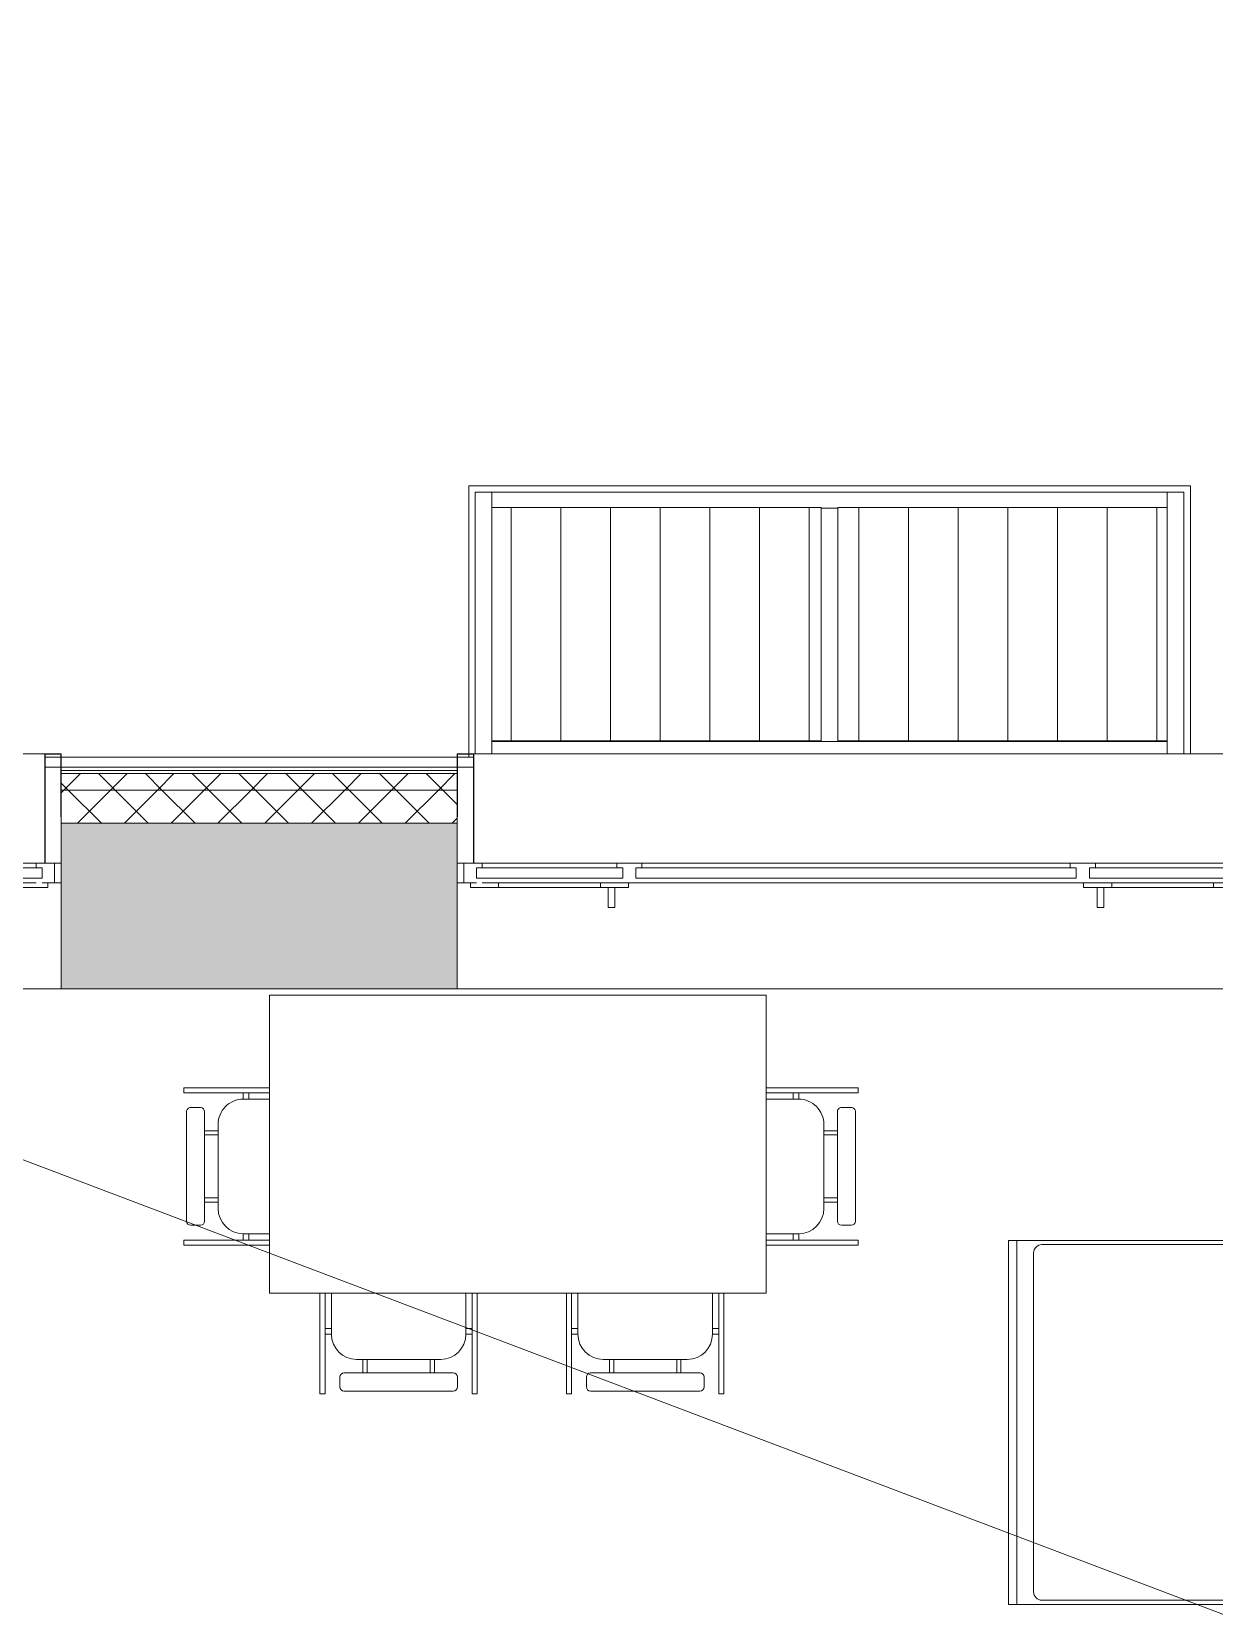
# Model space of a CAD drawing. Header units: millimetres. Extents: x -515342 to 330399, y -224905 to 507333.
# Drawn here: x -317949 to -314376, y -22069 to -17302 of the extents above; entities that cross this region are included whole.
import ezdxf

# ---------------------------------------------------------------- set-up
doc = ezdxf.new("R2010")
doc.units = ezdxf.units.MM
doc.layers.get('0').update_dxf_attribs({"lineweight": 0})
for name, color, linetype, lineweight in [('_ Окна', 7, 'Continuous', 0), ('Витраж', 7, 'Continuous', 0), ('Мебель', 7, 'Continuous', 0), ('Окна', 7, 'Continuous', 0), ('Панели витража', 7, 'Continuous', 0), ('Стены внутренние', 7, 'Continuous', 0), ('Стены наружные', 7, 'Continuous', 0), ('Стены несущие', 7, 'Continuous', 0), ('Стены отделка', 7, 'Continuous', 0), ('Стены штриховка', 7, 'Continuous', 0), ('экспертиза ДУ', 1, 'Continuous', 0)]:
    doc.layers.add(name, color=color, linetype=linetype, lineweight=lineweight)
pattern_1 = [(45, (0, 0), (-70.71068, 70.71068), []), (135, (0, 0), (-70.71068, -70.71068), [])]
pattern_2 = [(90, (0, 1380.71), (-150, 9e-15), [])]
pattern_3 = [(90, (0, 14773.38), (-150, 9e-15), [])]

# ---------------------------------------------------------------- blocks, each defined once
blk = doc.blocks.new('Окно_ПВХ_3Створки_1Фрамуга-верх - АР_Окно_ОП_1820_h_х2370_3ст2фр-в-9695517-О_АР_П_1_0_000_План 1 этажа')
at = {"layer": '_ Окна'}
for p, q in [((-1129, 130), (-1205, 130)), ((-1205, 130), (-1205, 70)), ((-1185, 70), (-1185, 130)), ((-1147, 84), (-1147, 116)), ((-1147, 116), (-1129, 116)), ((-1129, 116), (-1129, 130)), ((-723, 116), (-1129, 116)), ((-647, 130), (-723, 130)), ((-723, 130), (-723, 116)), ((-723, 116), (-705, 116)), ((-705, 116), (-705, 84)), ((-665, 84), (-665, 116)), ((-665, 116), (-647, 116)), ((-647, 116), (-647, 130)), ((647, 116), (-647, 116)), ((723, 130), (647, 130)), ((647, 130), (647, 116)), ((647, 116), (665, 116)), ((665, 116), (665, 84)), ((705, 84), (705, 116)), ((705, 116), (723, 116)), ((723, 116), (723, 130)), ((1129, 116), (723, 116)), ((1129, 130), (1129, 116)), ((1205, 130), (1129, 130)), ((1129, 116), (1147, 116)), ((1147, 116), (1147, 84)), ((1185, 70), (1185, 130)), ((1205, 70), (1205, 130)), ((-1205, 70), (-1147, 70)), ((-1165, 56), (-1165, 70)), ((-1080, 56), (-1165, 56)), ((-705, 84), (-1147, 84)), ((-1080, 70), (-1080, 56)), ((-772, 70), (-772, 56)), ((-687, 56), (-772, 56)), ((-705, 70), (-665, 70)), ((-687, 70), (-687, 56)), ((665, 84), (-665, 84)), ((665, 70), (705, 70)), ((687, 56), (687, 70)), ((772, 56), (687, 56)), ((1147, 84), (705, 84)), ((772, 70), (772, 56)), ((1080, 70), (1080, 56)), ((1165, 56), (1080, 56)), ((1147, 70), (1205, 70)), ((1165, 70), (1165, 56))]:
    blk.add_line(p, q, dxfattribs=at)
at = {"layer": 'Окна'}
for p, q in [((-1129, 130), (-723, 130)), ((-647, 130), (647, 130)), ((723, 130), (1129, 130)), ((-705, 70), (-1129, 70)), ((-772, 56), (-1080, 56)), ((-748.5, -4), (-748.5, 56)), ((-728.5, 56), (-728.5, -4)), ((665, 70), (-665, 70)), ((1129, 70), (705, 70)), ((728.5, -4), (728.5, 56)), ((748.5, 56), (748.5, -4)), ((1080, 56), (772, 56)), ((-728.5, -4), (-748.5, -4)), ((748.5, -4), (728.5, -4))]:
    blk.add_line(p, q, dxfattribs=at)
blk = doc.blocks.new('Прямоугольный импост - АР_Откос_Металлический_50х330 Белый Левый-9898762-О_АР_П_1_0_000_План 1 этажа')
at = {"layer": 'Витраж'}
blk.add_line((44883.8, 16115), (47193.8, 16115), dxfattribs=at)
blk = doc.blocks.new('Прямоугольный импост - АР_Откос_Металлический_50х330 Белый Левый-9898760-О_АР_П_1_0_000_План 1 этажа')
at = {"layer": 'Витраж', "lineweight": 18}
for p, q in [((0, 40), (-50, 40)), ((-50, 40), (-50, -290)), ((-49, -290), (-49, 39)), ((-49, 39), (-1, 39)), ((-1, 39), (-1, -150)), ((0, -150), (0, 40)), ((-1, -150), (0, -150))]:
    blk.add_line(p, q, dxfattribs=at)
blk = doc.blocks.new('Прямоугольный импост - АР_Откос_Металлический_50х330 Белый Правый-9899492-О_АР_П_1_0_000_План 1 этажа')
at = {"layer": 'Витраж', "lineweight": 18}
for p, q in [((-50, -290), (-50, 40)), ((-50, 40), (0, 40)), ((-1, 39), (-49, 39)), ((-49, 39), (-49, -290)), ((-1, -150), (-1, 39)), ((0, 40), (0, -150)), ((0, -150), (-1, -150))]:
    blk.add_line(p, q, dxfattribs=at)
blk = doc.blocks.new('Системная панель - АР_ПанельВитража_Монолитный поликарбонат 6мм-V162-О_АР_П_1_0_000_План 1 этажа')
at = {"layer": 'Панели витража'}
h = blk.add_hatch(dxfattribs=at)
h.set_pattern_fill('FP_67', color=256, style=0, pattern_type=2)
h.set_pattern_definition(pattern_2)
h.paths.add_polyline_path([(59239.9, 16154.1), (60234.9, 16154.1), (60234.9, 16859), (59239.9, 16859)])
h = blk.add_hatch(dxfattribs=at)
h.set_pattern_fill('FP_68', color=256, style=0, pattern_type=2)
h.set_pattern_definition(pattern_3)
h.paths.add_polyline_path([(59474.9, 16152.6), (60234.9, 16152.6), (60234.9, 16154.1), (59239.9, 16154.1), (59239.9, 16152.6)])
for p, q in [((60234.9, 16859), (59239.9, 16859)), ((59239.9, 16859), (59239.9, 16154.1)), ((60234.9, 16154.1), (60234.9, 16859)), ((59239.9, 16154.1), (60234.9, 16154.1)), ((59239.9, 16152.2), (59239.9, 16154.1)), ((60234.9, 16152.2), (60234.9, 16154.1))]:
    blk.add_line(p, q, dxfattribs=at)
blk = doc.blocks.new('Прямоугольный импост - АР_Импост_50х50 _труба_-10238076-О_АР_П_1_0_000_План 1 этажа')
at = {"layer": 'Витраж'}
for p, q in [((18736.4, 16859), (18736.4, 16905)), ((19756.4, 16905), (18736.4, 16905)), ((19756.4, 16857.4), (19731.4, 16857.4))]:
    blk.add_line(p, q, dxfattribs=at)
blk = doc.blocks.new('Прямоугольный импост - АР_Импост_50х50 _труба_-10238077-О_АР_П_1_0_000_План 1 этажа')
at = {"layer": 'Витраж'}
for p, q in [((55674.9, 16152.6), (56694.9, 16152.6)), ((56694.9, 16152.6), (56694.9, 16115))]:
    blk.add_line(p, q, dxfattribs=at)
blk = doc.blocks.new('Прямоугольный импост - АР_Импост_50х50 _труба_-V158-О_АР_П_1_0_000_План 1 этажа')
at = {"layer": 'Витраж'}
for p, q in [((56694.9, 16905), (56744.9, 16905)), ((56694.9, 16859), (56694.9, 16905)), ((56744.9, 16115), (56744.9, 16905)), ((56694.9, 16115), (56694.9, 16152.6))]:
    blk.add_line(p, q, dxfattribs=at)
blk = doc.blocks.new('Прямоугольный импост - АР_Импост_50х50 _труба_-V159-О_АР_П_1_0_000_План 1 этажа')
at = {"layer": 'Витраж'}
for p, q in [((54604.9, 16905), (54654.9, 16905)), ((54604.9, 16905), (54604.9, 16115)), ((54654.9, 16905), (54654.9, 16859)), ((54654.9, 16152.6), (54654.9, 16115))]:
    blk.add_line(p, q, dxfattribs=at)
blk = doc.blocks.new('Системная панель - АР_ПанельВитража_Монолитный поликарбонат 6мм-V163-О_АР_П_1_0_000_План 1 этажа')
at = {"layer": 'Панели витража'}
h = blk.add_hatch(dxfattribs=at)
h.set_pattern_fill('FP_67', color=256, style=0, pattern_type=2)
h.set_pattern_definition(pattern_2)
h.paths.add_polyline_path([(59189.9, 16154.1), (59189.9, 16859), (58194.9, 16859), (58194.9, 16154.1)])
h = blk.add_hatch(dxfattribs=at)
h.set_pattern_fill('FP_68', color=256, style=0, pattern_type=2)
h.set_pattern_definition(pattern_3)
h.paths.add_polyline_path([(58194.9, 16152.6), (59189.9, 16152.6), (59189.9, 16154.1), (58194.9, 16154.1)])
for p, q in [((59189.9, 16859), (58194.9, 16859)), ((58194.9, 16859), (58194.9, 16154.1)), ((59189.9, 16154.1), (59189.9, 16859)), ((58194.9, 16154.1), (59189.9, 16154.1)), ((58194.9, 16152.2), (58194.9, 16154.1)), ((59189.9, 16152.2), (59189.9, 16154.1))]:
    blk.add_line(p, q, dxfattribs=at)
blk = doc.blocks.new('Прямоугольный импост - АР_Импост_50х50 _труба_-10238080-О_АР_П_1_0_000_План 1 этажа')
at = {"layer": 'Витраж'}
for p, q in [((20776.4, 16905), (19756.4, 16905)), ((20776.4, 16905), (20776.4, 16859)), ((19781.4, 16857.4), (19756.4, 16857.4))]:
    blk.add_line(p, q, dxfattribs=at)
blk = doc.blocks.new('Прямоугольный импост - АР_Импост_50х50 _труба_-10238081-О_АР_П_1_0_000_План 1 этажа')
at = {"layer": 'Витраж'}
for p, q in [((54654.9, 16115), (54654.9, 16152.6)), ((54654.9, 16152.6), (55674.9, 16152.6))]:
    blk.add_line(p, q, dxfattribs=at)
blk = doc.blocks.new('Прямоугольный импост - АР_Импост_50х50 _труба_-V161-О_АР_П_1_0_000_План 1 этажа')
at = {"layer": 'Витраж'}
for p, q in [((55649.9, 16857.4), (55699.9, 16857.4)), ((55699.9, 16152.6), (55649.9, 16152.6))]:
    blk.add_line(p, q, dxfattribs=at)
blk = doc.blocks.new('СД_Люблино_Фасады_rvt-1-О_АР_П_1_0_000_План 1 этажа')
at = {"layer": 'Стены внутренние'}
h = blk.add_hatch(dxfattribs=at)
h.set_pattern_fill('FP_1', color=256, style=0, pattern_type=2)
h.set_pattern_definition([(45, (0, 0), (-224.5064, 224.5064), []), (45, (224.5, 0), (-224.5064, 224.5064), [396.875, -79.375, 3.353, -76.022])])
h.paths.add_polyline_path([(95008.7, 15405), (95268.9, 15405), (95268.9, 15905), (93672.7, 15905), (93672.7, 15405), (94120.4, 15405)])
h.paths.add_polyline_path([(101935, 15405), (101935, 15905), (97278.9, 15905), (97278.9, 15405), (101435, 15405)])
h.paths.add_polyline_path([(91662.7, 15405), (91662.7, 15905), (90062.5, 15905), (90062.5, 15405), (91455.3, 15405)])
h.paths.add_polyline_path([(88052.5, 15405), (88052.5, 15905), (86472.6, 15905), (86472.6, 15405), (87902, 15405)])
h.paths.add_polyline_path([(83460.2, 15405), (84462.6, 15405), (84462.6, 15905), (82935.3, 15905), (82935.3, 15405)])
h.paths.add_polyline_path([(80925.3, 15405), (80925.3, 15905), (79340.3, 15905), (79340.3, 15405), (80795.2, 15405)])
h.paths.add_polyline_path([(72144.8, 15405), (73729.7, 15405), (73729.7, 15905), (72144.8, 15905), (72144.8, 15520.8)])
h.paths.add_polyline_path([(70134.8, 15405), (70134.8, 15905), (68493.6, 15905), (68493.6, 15405), (69731.3, 15405)])
h.paths.add_polyline_path([(76353.4, 15405), (77330.3, 15405), (77330.3, 15905), (75739.7, 15905), (75739.7, 15405)])
h.paths.add_polyline_path([(60500.1, 15405), (62868.6, 15405), (62868.6, 15905), (60500.1, 15905), (60500.1, 15725)])
h.paths.add_polyline_path([(64878.6, 15405), (66483.6, 15405), (66483.6, 15905), (64878.6, 15905), (64878.6, 15520.8)])
h.paths.add_polyline_path([(58090.1, 15405), (58090.1, 15905), (56894.2, 15905), (56894.2, 15405), (57698.2, 15405)])
h.paths.add_polyline_path([(51650.9, 15405), (54484.2, 15405), (54484.2, 15905), (51650.9, 15905)])
h.paths.add_polyline_path([(49990.9, 15405), (49990.9, 15905), (47243.8, 15905), (47243.8, 15405), (49703, 15405)])
h.paths.add_polyline_path([(40819.6, 15405), (41213.8, 15405), (41213.8, 15905), (38819.5, 15905), (38819.5, 15405), (39931.2, 15405)])
h.paths.add_polyline_path([(44833.8, 15405), (44833.8, 15905), (43623.8, 15905), (43623.8, 15405), (44430.3, 15405)])
h.paths.add_polyline_path([(36809.5, 15405), (36809.5, 15905), (35219.5, 15905), (35219.5, 15405), (36406, 15405)])
h.paths.add_polyline_path([(29609.5, 15405), (29609.5, 15905), (28023.1, 15905), (28023.1, 15405), (29271.1, 15405)])
h.paths.add_polyline_path([(31619.5, 15405), (33209.5, 15405), (33209.5, 15905), (31619.5, 15905), (31619.5, 15520.8)])
h.paths.add_polyline_path([(17210.3, 15405), (18800.9, 15405), (18800.9, 15905), (17210.3, 15905), (17210.3, 15725)])
h.paths.add_polyline_path([(20810.9, 15405), (22415.8, 15405), (22415.8, 15905), (20810.9, 15905), (20810.9, 15725)])
h.paths.add_polyline_path([(15200.3, 15405), (15200.3, 15905), (13615.3, 15905), (13615.3, 15405), (15057.5, 15405)])
h.paths.add_polyline_path([(24425.8, 15405), (26013.1, 15405), (26013.1, 15905), (24425.8, 15905), (24425.8, 15520.8)])
h.paths.add_polyline_path([(10024.1, 15405), (11605.3, 15405), (11605.3, 15905), (10024.1, 15905), (10024.1, 15725)])
h.paths.add_polyline_path([(6409.2, 15405), (8014.1, 15405), (8014.1, 15905), (6409.2, 15905), (6409.2, 15725)])
h.paths.add_polyline_path([(4399.2, 15405), (4399.2, 15905), (2875, 15905), (2875, 15405), (4397.3, 15405)])
h.paths.add_polyline_path([(1325, 15405), (1325, 15905), (-305, 15905), (-305, 15405), (843.9, 15405)])
at = {"layer": 'Стены наружные'}
h = blk.add_hatch(dxfattribs=at)
h.set_pattern_fill('FP_10', color=256, style=0, pattern_type=2)
h.set_pattern_definition(pattern_1)
h.paths.add_polyline_path([(102085, 16005), (102085, 16055), (97278.9, 16055), (97278.9, 16005), (102035, 16005)])
h.paths.add_polyline_path([(95268.9, 16005), (95268.9, 16055), (93672.7, 16055), (93672.7, 16005), (95008.7, 16005)])
h.paths.add_polyline_path([(83460.2, 16005), (84462.6, 16005), (84462.6, 16055), (82935.3, 16055), (82935.3, 16005)])
h.paths.add_polyline_path([(86472.6, 16005), (88052.5, 16005), (88052.5, 16055), (86472.6, 16055)])
h.paths.add_polyline_path([(80925.3, 16005), (80925.3, 16055), (79340.3, 16055), (79340.3, 16005), (80795.2, 16005)])
h.paths.add_polyline_path([(90062.5, 16005), (91662.7, 16005), (91662.7, 16055), (90062.5, 16055)])
h.paths.add_polyline_path([(77330.3, 16005), (77330.3, 16055), (75739.7, 16055), (75739.7, 16005), (77241.8, 16005)])
h.paths.add_polyline_path([(51650.9, 16005), (54484.2, 16005), (54484.2, 16055), (51650.9, 16055)])
h.paths.add_polyline_path([(70134.8, 16005), (70134.8, 16055), (68493.6, 16055), (68493.6, 16005), (69246.7, 16005)])
h.paths.add_polyline_path([(61251.5, 16005), (62868.6, 16005), (62868.6, 16055), (60500.1, 16055), (60500.1, 16005)])
h.paths.add_polyline_path([(72144.8, 16005), (73729.7, 16005), (73729.7, 16055), (72144.8, 16055)])
h.paths.add_polyline_path([(57698.2, 16005), (58090.1, 16005), (58090.1, 16055), (56894.2, 16055), (56894.2, 16005)])
h.paths.add_polyline_path([(66483.6, 16005), (66483.6, 16055), (64878.6, 16055), (64878.6, 16005), (65693.3, 16005)])
h.paths.add_polyline_path([(49990.9, 16005), (49990.9, 16055), (47243.8, 16055), (47243.8, 16005), (49703, 16005)])
h.paths.add_polyline_path([(36377.8, 16005), (36809.5, 16005), (36809.5, 16055), (35219.5, 16055), (35219.5, 16005), (35489.5, 16005)])
h.paths.add_polyline_path([(39042.9, 16005), (41213.8, 16005), (41213.8, 16055), (38819.5, 16055), (38819.5, 16005)])
h.paths.add_polyline_path([(44373, 16005), (44833.8, 16005), (44833.8, 16055), (43623.8, 16055), (43623.8, 16005)])
h.paths.add_polyline_path([(29271.1, 16005), (29609.5, 16005), (29609.5, 16055), (28023.1, 16055), (28023.1, 16005), (28382.7, 16005)])
h.paths.add_polyline_path([(24425.8, 16005), (26013.1, 16005), (26013.1, 16055), (24425.8, 16055)])
h.paths.add_polyline_path([(33209.5, 16005), (33209.5, 16055), (31619.5, 16055), (31619.5, 16005), (32824.4, 16005)])
h.paths.add_polyline_path([(11605.3, 16005), (11605.3, 16055), (10024.1, 16055), (10024.1, 16005), (11504.1, 16005)])
h.paths.add_polyline_path([(20810.9, 16005), (22415.8, 16005), (22415.8, 16055), (20810.9, 16055)])
h.paths.add_polyline_path([(18610.9, 16005), (18800.9, 16005), (18800.9, 16055), (17210.3, 16055), (17210.3, 16005), (17722.5, 16005)])
h.paths.add_polyline_path([(15200.3, 16005), (15200.3, 16055), (13615.3, 16055), (13615.3, 16005), (15057.5, 16005)])
h.paths.add_polyline_path([(8014.1, 16005), (8014.1, 16055), (6409.2, 16055), (6409.2, 16005), (7950.7, 16005)])
h.paths.add_polyline_path([(397.7, 16005), (397.7, 16055), (-405, 16055), (-405, 16005), (-44.4, 16005)])
h.paths.add_polyline_path([(4399.2, 16005), (4399.2, 16055), (3897.7, 16055), (3897.7, 16005), (4397.3, 16005)])
h = blk.add_hatch(dxfattribs=at)
h.set_pattern_fill('FP_10', color=256, style=0, pattern_type=2)
h.set_pattern_definition(pattern_1)
h.paths.add_polyline_path([(93672.7, 15905), (95268.9, 15905), (95268.9, 16005), (93672.7, 16005)])
h.paths.add_polyline_path([(102035, 15905), (102035, 16005), (97278.9, 16005), (97278.9, 15905), (101935, 15905)])
h.paths.add_polyline_path([(84348.6, 15905), (84462.6, 15905), (84462.6, 16005), (82935.3, 16005), (82935.3, 15905), (83460.2, 15905)])
h.paths.add_polyline_path([(87013.6, 15905), (88052.5, 15905), (88052.5, 16005), (86472.6, 16005), (86472.6, 15905)])
h.paths.add_polyline_path([(90062.5, 15905), (91662.7, 15905), (91662.7, 16005), (90062.5, 16005)])
h.paths.add_polyline_path([(73688.4, 15905), (73729.7, 15905), (73729.7, 16005), (72144.8, 16005), (72144.8, 15905), (72800.1, 15905)])
h.paths.add_polyline_path([(75739.7, 15905), (77330.3, 15905), (77330.3, 16005), (75739.7, 16005)])
h.paths.add_polyline_path([(79340.3, 15905), (80925.3, 15905), (80925.3, 16005), (79340.3, 16005)])
h.paths.add_polyline_path([(69246.7, 15905), (70134.8, 15905), (70134.8, 16005), (68493.6, 16005), (68493.6, 15905)])
h.paths.add_polyline_path([(62868.6, 15905), (62868.6, 16005), (60500.1, 16005), (60500.1, 15905), (62139.9, 15905)])
h.paths.add_polyline_path([(65693.3, 15905), (66483.6, 15905), (66483.6, 16005), (64878.6, 16005), (64878.6, 15905)])
h.paths.add_polyline_path([(52368.1, 15905), (54484.2, 15905), (54484.2, 16005), (51650.9, 16005), (51650.9, 15905)])
h.paths.add_polyline_path([(58090.1, 15905), (58090.1, 16005), (56894.2, 16005), (56894.2, 15905), (57698.2, 15905)])
h.paths.add_polyline_path([(47926.3, 15905), (49990.9, 15905), (49990.9, 16005), (47243.8, 16005), (47243.8, 15905)])
h.paths.add_polyline_path([(43623.8, 15905), (44833.8, 15905), (44833.8, 16005), (43623.8, 16005)])
h.paths.add_polyline_path([(41213.8, 15905), (41213.8, 16005), (38819.5, 16005), (38819.5, 15905), (40819.6, 15905)])
h.paths.add_polyline_path([(31936.1, 15905), (33209.5, 15905), (33209.5, 16005), (31619.5, 16005), (31619.5, 15905)])
h.paths.add_polyline_path([(36809.5, 15905), (36809.5, 16005), (35219.5, 16005), (35219.5, 15905), (36377.8, 15905)])
h.paths.add_polyline_path([(29609.5, 15905), (29609.5, 16005), (28023.1, 16005), (28023.1, 15905), (29271.1, 15905)])
h.paths.add_polyline_path([(26013.1, 15905), (26013.1, 16005), (24425.8, 16005), (24425.8, 15905), (25717.7, 15905)])
h.paths.add_polyline_path([(20810.9, 15905), (22415.8, 15905), (22415.8, 16005), (20810.9, 16005)])
h.paths.add_polyline_path([(18800.9, 15905), (18800.9, 16005), (17210.3, 16005), (17210.3, 15905), (18610.9, 15905)])
h.paths.add_polyline_path([(15057.5, 15905), (15200.3, 15905), (15200.3, 16005), (13615.3, 16005), (13615.3, 15905)])
h.paths.add_polyline_path([(11504.1, 15905), (11605.3, 15905), (11605.3, 16005), (10024.1, 16005), (10024.1, 15905)])
h.paths.add_polyline_path([(8014.1, 15905), (8014.1, 16005), (6409.2, 16005), (6409.2, 15905), (7950.7, 15905)])
h.paths.add_polyline_path([(-44.4, 15905), (397.7, 15905), (397.7, 16005), (-305, 16005), (-305, 15905)])
h.paths.add_polyline_path([(4399.2, 15905), (4399.2, 16005), (3897.7, 16005), (3897.7, 15905), (4397.3, 15905)])
at = {"layer": 'Стены внутренние'}
for p, q in [((58124.9, 16925), (60304.9, 16925)), ((58124.9, 16925), (58124.9, 16905)), ((60304.9, 16905), (60304.9, 16925)), ((58124.9, 16115), (58124.9, 16905)), ((60304.9, 16905), (60304.9, 16115)), ((58124.9, 16105), (58124.9, 16114)), ((56845.1, 16075), (56893.5, 16075)), ((56845.2, 16105), (56893.3, 16105)), ((56894.2, 16105), (58090.1, 16105)), ((58090.9, 16075), (58139.2, 16075)), ((58091, 16105), (58139.1, 16105)), ((56894.2, 15405), (54484.2, 15405)), ((60500.1, 15405), (58090.1, 15405))]:
    blk.add_line(p, q, dxfattribs=at)
at = {"layer": 'Стены несущие'}
for p, q in [((56894.2, 15905), (56894.2, 15785)), ((58090.1, 15905), (56894.2, 15905)), ((56894.2, 15905), (58090.1, 15905)), ((58090.1, 15785), (58090.1, 15905)), ((56894.2, 15725), (56894.2, 15405)), ((58090.1, 15405), (58090.1, 15725)), ((56894.2, 15405), (58090.1, 15405))]:
    blk.add_line(p, q, dxfattribs=at)
at = {"layer": 'Стены отделка', "lineweight": 9}
for p, q in [((58090.1, 16075), (56894.2, 16075)), ((56894.2, 16075), (56894.2, 16065)), ((56894.2, 16065), (56894.2, 16055)), ((58090.1, 16065), (58090.1, 16075)), ((58090.1, 16055), (58090.1, 16065)), ((56894.2, 16055), (56894.2, 16005)), ((58090.1, 16005), (58090.1, 16055)), ((56894.2, 16005), (56894.2, 15905)), ((58090.1, 15905), (58090.1, 16005))]:
    blk.add_line(p, q, dxfattribs=at)
at = {"layer": 'Стены штриховка'}
for p, q in [((58090.1, 16065), (56894.2, 16065)), ((58090.1, 16055), (56894.2, 16055)), ((56894.2, 16055), (58090.1, 16055)), ((58090.1, 16005), (56894.2, 16005))]:
    blk.add_line(p, q, dxfattribs=at)
at = {"layer": 'Витраж', "lineweight": 9}
for name, p in [('Прямоугольный импост - АР_Импост_50х50 _труба_-V159-О_АР_П_1_0_000_План 1 этажа', (3540, 0)), ('Прямоугольный импост - АР_Импост_50х50 _труба_-10238076-О_АР_П_1_0_000_План 1 этажа', (39458.5, 0)), ('Прямоугольный импост - АР_Импост_50х50 _труба_-10238080-О_АР_П_1_0_000_План 1 этажа', (39458.5, 0)), ('Прямоугольный импост - АР_Импост_50х50 _труба_-V158-О_АР_П_1_0_000_План 1 этажа', (3540, 0)), ('Прямоугольный импост - АР_Импост_50х50 _труба_-V161-О_АР_П_1_0_000_План 1 этажа', (3540, 0)), ('Прямоугольный импост - АР_Откос_Металлический_50х330 Белый Левый-9898762-О_АР_П_1_0_000_План 1 этажа', (9650.5, 0)), ('Прямоугольный импост - АР_Откос_Металлический_50х330 Белый Левый-9898760-О_АР_П_1_0_000_План 1 этажа', (56894.2, 16075)), ('Прямоугольный импост - АР_Откос_Металлический_50х330 Белый Левый-9898762-О_АР_П_1_0_000_План 1 этажа', (13256.3, 0)), ('Прямоугольный импост - АР_Импост_50х50 _труба_-10238081-О_АР_П_1_0_000_План 1 этажа', (3540, 0)), ('Прямоугольный импост - АР_Импост_50х50 _труба_-10238077-О_АР_П_1_0_000_План 1 этажа', (3540, 0))]:
    blk.add_blockref(name, p, dxfattribs=at)
at = {"layer": 'Витраж', "lineweight": 9, "extrusion": (0, 0, -1)}
blk.add_blockref('Прямоугольный импост - АР_Откос_Металлический_50х330 Белый Правый-9899492-О_АР_П_1_0_000_План 1 этажа', (-58090.1, 16075), dxfattribs=at)
at = {"layer": 'Окна', "lineweight": 9}
for p in [(55689.2, 15655), (59295.1, 15655)]:
    blk.add_blockref('Окно_ПВХ_3Створки_1Фрамуга-верх - АР_Окно_ОП_1820_h_х2370_3ст2фр-в-9695517-О_АР_П_1_0_000_План 1 этажа', p, dxfattribs=at)
at = {"layer": 'Панели витража', "lineweight": 9}
for name in ['Системная панель - АР_ПанельВитража_Монолитный поликарбонат 6мм-V163-О_АР_П_1_0_000_План 1 этажа', 'Системная панель - АР_ПанельВитража_Монолитный поликарбонат 6мм-V162-О_АР_П_1_0_000_План 1 этажа']:
    blk.add_blockref(name, (0, 0), dxfattribs=at)
blk = doc.blocks.new('Стол-Прямоугольный - 1500х900 мм-8945557-О_АР_П_1_0_000_План 1 этажа')
at = {"layer": 'Мебель'}
for p, q in [((-750, 450), (750, 450)), ((-750, -450), (-750, 450)), ((750, 450), (750, -450)), ((750, -450), (-750, -450))]:
    blk.add_line(p, q, dxfattribs=at)
blk = doc.blocks.new('Стул-Штабель - Стул-Штабель-8767036-О_АР_П_1_0_000_План 1 этажа')
at = {"layer": 'Мебель'}
for p, q in [((-416.6, -124.4), (-416.6, 134.5)), ((-416.6, 134.5), (-401.3, 134.5)), ((-401.3, 134.5), (-401.3, -124.4)), ((-356.8, 84.1), (-356.8, 113.6)), ((-344.1, 126.3), (-13.9, 126.3)), ((-1.2, 84.1), (-1.2, 113.6)), ((43.2, 134.5), (43.2, -124.4)), ((58.6, 134.5), (43.2, 134.5)), ((58.6, -124.4), (58.6, 134.5)), ((-344.1, 71.4), (-13.9, 71.4)), ((-286.9, 30.8), (-286.9, 71.4)), ((-274.2, 30.8), (-274.2, 71.4)), ((-83.8, 30.8), (-83.8, 71.4)), ((-71.1, 30.8), (-71.1, 71.4)), ((-306, 30.8), (-52, 30.8)), ((-286.9, 30.8), (-274.2, 30.8)), ((-71.1, 30.8), (-83.8, 30.8)), ((-401.3, -45.4), (-401.3, -62.4)), ((-382.2, -45.4), (-401.3, -45.4)), ((-382.2, -45.4), (-382.2, -62.4)), ((-382.2, -124.4), (-382.2, -45.4)), ((24.2, -45.4), (24.2, -62.4)), ((24.2, -45.4), (43.2, -45.4)), ((24.2, -124.4), (24.2, -45.4)), ((43.2, -45.4), (43.2, -62.4)), ((-382.2, -62.4), (-401.3, -62.4)), ((24.2, -62.4), (43.2, -62.4))]:
    blk.add_line(p, q, dxfattribs=at)
for centre, radius, start, end in [((-344.1, 113.6), 12.7, 90, 180), ((-13.9, 113.6), 12.7, 360, 90), ((-344.1, 84.1), 12.7, 180, 270), ((-13.9, 84.1), 12.7, 270, 0), ((-306, -45.4), 76.2, 90, 180), ((-52, -45.4), 76.2, 360, 90)]:
    blk.add_arc(centre, radius, start, end, dxfattribs=at)
blk = doc.blocks.new('Стул-Штабель - Стул-Штабель-8766705-О_АР_П_1_0_000_План 1 этажа')
at = {"layer": 'Мебель'}
for p, q in [((-416.6, 143.8), (-416.6, -134.5)), ((-401.3, -134.5), (-401.3, 143.8)), ((-382.2, 143.8), (-382.2, 45.4)), ((24.2, 143.8), (24.2, 45.4)), ((43.2, -134.5), (43.2, 143.8)), ((58.6, 143.8), (58.6, -134.5)), ((-401.3, 45.4), (-401.3, 62.4)), ((-382.2, 62.4), (-401.3, 62.4)), ((-382.2, 45.4), (-382.2, 62.4)), ((24.2, 62.4), (43.2, 62.4)), ((24.2, 45.4), (24.2, 62.4)), ((43.2, 45.4), (43.2, 62.4)), ((-382.2, 45.4), (-401.3, 45.4)), ((24.2, 45.4), (43.2, 45.4)), ((-306, -30.8), (-52, -30.8)), ((-286.9, -30.8), (-286.9, -71.4)), ((-286.9, -30.8), (-274.2, -30.8)), ((-274.2, -30.8), (-274.2, -71.4)), ((-83.8, -30.8), (-83.8, -71.4)), ((-71.1, -30.8), (-83.8, -30.8)), ((-71.1, -30.8), (-71.1, -71.4)), ((-356.8, -84.1), (-356.8, -113.6)), ((-344.1, -71.4), (-13.9, -71.4)), ((-1.2, -84.1), (-1.2, -113.6)), ((-416.6, -134.5), (-401.3, -134.5)), ((-344.1, -126.3), (-13.9, -126.3)), ((58.6, -134.5), (43.2, -134.5))]:
    blk.add_line(p, q, dxfattribs=at)
for centre, radius, start, end in [((-306, 45.4), 76.2, 180, 270), ((-52, 45.4), 76.2, 270, 0), ((-344.1, -84.1), 12.7, 90, 180), ((-13.9, -84.1), 12.7, 360, 90), ((-344.1, -113.6), 12.7, 180, 270), ((-13.9, -113.6), 12.7, 270, 0)]:
    blk.add_arc(centre, radius, start, end, dxfattribs=at)
blk = doc.blocks.new('Стул-Штабель - Стул-Штабель-V18-О_АР_П_1_0_000_План 1 этажа')
at = {"layer": 'Мебель'}
for p, q in [((-416.6, 169.6), (-416.6, -134.5)), ((-401.3, -134.5), (-401.3, 169.6)), ((-382.2, 169.6), (-382.2, 45.4)), ((24.2, 169.6), (24.2, 45.4)), ((43.2, -134.5), (43.2, 169.6)), ((58.6, 169.6), (58.6, -134.5)), ((-401.3, 45.4), (-401.3, 62.4)), ((-382.2, 62.4), (-401.3, 62.4)), ((-382.2, 45.4), (-382.2, 62.4)), ((24.2, 62.4), (43.2, 62.4)), ((24.2, 45.4), (24.2, 62.4)), ((43.2, 45.4), (43.2, 62.4)), ((-382.2, 45.4), (-401.3, 45.4)), ((24.2, 45.4), (43.2, 45.4)), ((-306, -30.8), (-52, -30.8)), ((-286.9, -30.8), (-286.9, -71.4)), ((-286.9, -30.8), (-274.2, -30.8)), ((-274.2, -30.8), (-274.2, -71.4)), ((-83.8, -30.8), (-83.8, -71.4)), ((-71.1, -30.8), (-83.8, -30.8)), ((-71.1, -30.8), (-71.1, -71.4)), ((-356.8, -84.1), (-356.8, -113.6)), ((-344.1, -71.4), (-13.9, -71.4)), ((-1.2, -84.1), (-1.2, -113.6)), ((-416.6, -134.5), (-401.3, -134.5)), ((-344.1, -126.3), (-13.9, -126.3)), ((58.6, -134.5), (43.2, -134.5))]:
    blk.add_line(p, q, dxfattribs=at)
for centre, radius, start, end in [((-306, 45.4), 76.2, 180, 270), ((-52, 45.4), 76.2, 270, 0), ((-344.1, -84.1), 12.7, 90, 180), ((-13.9, -84.1), 12.7, 360, 90), ((-344.1, -113.6), 12.7, 180, 270), ((-13.9, -113.6), 12.7, 270, 0)]:
    blk.add_arc(centre, radius, start, end, dxfattribs=at)
blk = doc.blocks.new('Кровать-Больница - 1100 x 2200 мм-V4-О_АР_П_1_0_000_План 1 этажа')
at = {"layer": 'Мебель'}
for p, q in [((-141.5, 1491), (958.5, 1491)), ((-141.5, 1465.6), (-141.5, 1491)), ((958.5, 1465.6), (958.5, 1491)), ((-141.5, -683.6), (-141.5, 1465.6)), ((-141.5, 1465.6), (958.5, 1465.6)), ((958.5, 1465.6), (958.5, -683.6)), ((-128.8, 1389.4), (-128.8, -607.4)), ((-103.4, 1414.8), (920.4, 1414.8)), ((945.8, 1389.4), (945.8, -607.4)), ((945.8, -251.8), (-128.8, -95.1)), ((108.5, -256.6), (708.5, -256.6)), ((108.5, -556.6), (108.5, -256.6)), ((708.5, -556.6), (708.5, -256.6)), ((108.5, -556.6), (708.5, -556.6)), ((-103.4, -632.8), (920.4, -632.8)), ((-141.5, -683.6), (958.5, -683.6)), ((-141.5, -709), (-141.5, -683.6)), ((958.5, -709), (958.5, -683.6))]:
    blk.add_line(p, q, dxfattribs=at)
for centre, start, end in [((-103.4, 1389.4), 90, 180), ((920.4, 1389.4), 0, 90), ((-103.4, -607.4), 180, 270), ((920.4, -607.4), 270, 0)]:
    blk.add_arc(centre, 25.4, start, end, dxfattribs=at)

msp = doc.modelspace()

# ---------------------------------------------------------------- linework, layer by layer
at = {"layer": 'экспертиза ДУ'}
msp.add_lwpolyline([(-287176.361, -32372.9313), (-451777.9117, 29956.5807)], dxfattribs=at)

# ---------------------------------------------------------------- block references
msp.add_blockref('СД_Люблино_Фасады_rvt-1-О_АР_П_1_0_000_План 1 этажа', (-374753.1427, -35598.5295))
at = {"layer": 'Мебель'}
for name, p, rotation in [('Стол-Прямоугольный - 1500х900 мм-8945557-О_АР_П_1_0_000_План 1 этажа', (-316479.9107, -20662.834), 180), ('Стул-Штабель - Стул-Штабель-8767036-О_АР_П_1_0_000_План 1 этажа', (-317354.3533, -20551.0956), 89.99999999999972), ('Стул-Штабель - Стул-Штабель-8766705-О_АР_П_1_0_000_План 1 этажа', (-315586.0874, -20551.0956), 89.99999999999993), ('Кровать-Больница - 1100 x 2200 мм-V4-О_АР_П_1_0_000_План 1 этажа', (-313507.1492, -21912.0115), 90.00000000000007)]:
    msp.add_blockref(name, p, dxfattribs=dict(at, rotation=rotation))
for p in [(-316660.7697, -21282.461), (-315915.9697, -21282.461)]:
    msp.add_blockref('Стул-Штабель - Стул-Штабель-V18-О_АР_П_1_0_000_План 1 этажа', p, dxfattribs=at)

doc.saveas('drawing.dxf')
